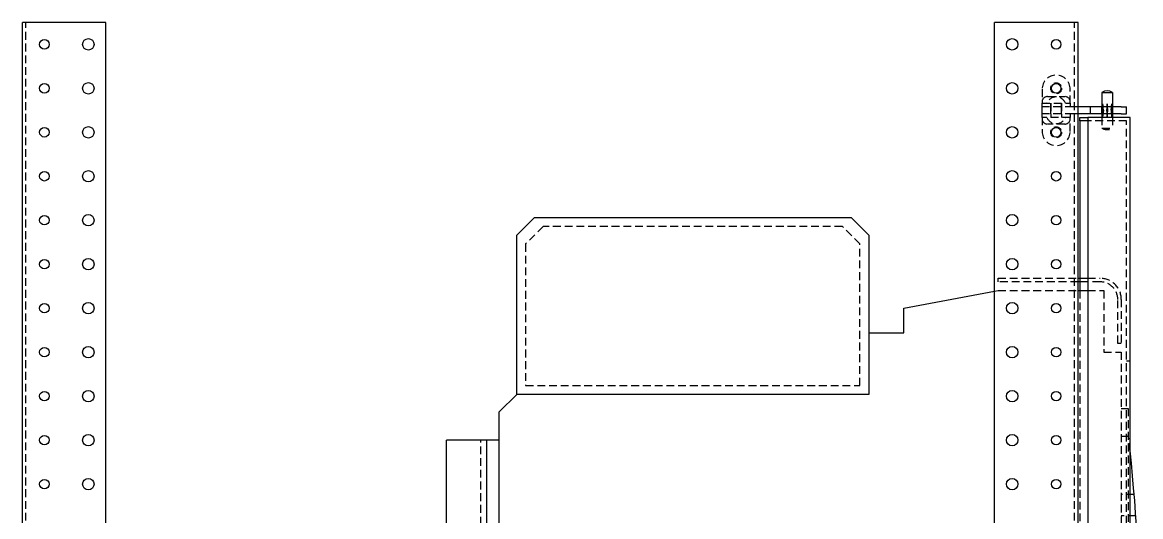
# Model space of a CAD drawing. Header units: millimetres. Extents: x -116965 to 323937, y 291661 to 566926.
# Drawn here: x -23870.7 to -23416.8, y 315096.7 to 315297.4 of the extents above; entities that cross this region are included whole.
import ezdxf

# ---------------------------------------------------------------- set-up
doc = ezdxf.new("R2010")
doc.units = ezdxf.units.MM
doc.linetypes.add('HIDDEN2', pattern=[4.7625, 3.175, -1.5875])
doc.layers.add('ALPHA', color=255, linetype='Continuous')
doc.layers.add('Pointille_Court', color=40, linetype='HIDDEN2', lineweight=25)

msp = doc.modelspace()

# ---------------------------------------------------------------- linework, layer by layer
at = {"layer": 'ALPHA'}
for p, q in [((-23870.739208, 314475.964459), (-23870.739208, 315297.393031)), ((-23836.810636, 315297.393031), (-23870.739208, 315297.393031)), ((-23836.810636, 314475.964459), (-23836.810636, 315297.393031)), ((-23476.096351, 314475.964459), (-23476.096351, 315297.393031)), ((-23442.167779, 315297.393031), (-23476.096351, 315297.393031)), ((-23442.167779, 314475.964459), (-23442.167779, 315297.393031)), ((-23432.524922, 315268.964459), (-23432.524922, 315263.107316)), ((-23432.524922, 315268.964459), (-23428.239208, 315268.964459)), ((-23428.239208, 315268.964459), (-23428.239208, 315263.107316)), ((-23437.167779, 315263.107316), (-23442.167779, 315263.107316)), ((-23437.167779, 315260.250173), (-23437.167779, 315263.107316)), ((-23424.667779, 315263.107316), (-23437.167779, 315263.107316)), ((-23424.667779, 315263.107316), (-23422.524922, 315263.107316)), ((-23422.524922, 315260.250173), (-23422.524922, 315263.107316)), ((-23437.167779, 315260.250173), (-23442.167779, 315260.250173)), ((-23441.453493, 315257.393031), (-23441.453493, 315258.821602)), ((-23441.453493, 315258.821602), (-23438.239208, 315258.821602)), ((-23421.096351, 315258.821602), (-23438.239208, 315258.821602)), ((-23438.239208, 315258.821602), (-23438.239208, 314835.250173)), ((-23424.667779, 315260.250173), (-23437.167779, 315260.250173)), ((-23432.524922, 315260.250173), (-23432.524922, 315258.821602)), ((-23428.239208, 315260.250173), (-23428.239208, 315258.821602)), ((-23424.667779, 315260.250173), (-23422.524922, 315260.250173)), ((-23421.096351, 314835.250173), (-23421.096351, 315258.821602)), ((-23441.453493, 315257.393031), (-23441.453493, 315193.46446)), ((-23438.239208, 315257.393031), (-23441.453493, 315257.393031)), ((-23670.024927, 315210.964457), (-23662.88207, 315218.107314)), ((-23662.88207, 315218.107314), (-23534.310641, 315218.107316)), ((-23534.310641, 315218.107316), (-23527.167784, 315210.964459)), ((-23670.024926, 315146.3216), (-23670.024927, 315210.964457)), ((-23527.167784, 315210.964459), (-23527.167783, 315146.321602)), ((-23442.167779, 315193.46446), (-23438.239208, 315193.46446)), ((-23438.239208, 315192.035889), (-23442.167779, 315192.035889)), ((-23441.453493, 315192.035889), (-23441.453493, 315188.46446)), ((-23512.882069, 315181.321602), (-23476.096351, 315188.197438)), ((-23442.167779, 315188.46446), (-23438.239208, 315188.46446)), ((-23512.882069, 315171.321602), (-23512.882069, 315181.321602)), ((-23527.167783, 315171.321602), (-23512.882069, 315171.321602)), ((-23677.167783, 315139.178742), (-23670.024926, 315146.3216)), ((-23527.167783, 315146.321602), (-23670.024926, 315146.3216)), ((-23677.167783, 315127.750171), (-23677.167783, 315139.178742)), ((-23698.596353, 315020.428745), (-23698.596354, 315127.750171)), ((-23682.167783, 315127.750171), (-23698.596354, 315127.750171)), ((-23682.167781, 315020.428745), (-23682.167783, 315127.750171)), ((-23677.167783, 315127.750171), (-23682.167783, 315127.750171)), ((-23677.167781, 315020.428745), (-23677.167783, 315127.750171))]:
    msp.add_line(p, q, dxfattribs=at)
for centre, radius in [((-23861.810636, 315288.464459), 1.928571), ((-23843.953493, 315288.464459), 2.321429), ((-23468.953493, 315288.464459), 2.321429), ((-23451.096351, 315288.464459), 1.928571), ((-23861.810636, 315270.607316), 1.928571), ((-23843.953493, 315270.607316), 2.321429), ((-23468.953493, 315270.607316), 2.321429), ((-23451.096351, 315270.607316), 1.928571), ((-23861.810636, 315252.750173), 1.928571), ((-23843.953493, 315252.750173), 2.321429), ((-23468.953493, 315252.750173), 2.321429), ((-23451.096351, 315252.750173), 1.928571), ((-23861.810636, 315234.893031), 1.928571), ((-23843.953493, 315234.893031), 2.321429), ((-23468.953493, 315234.893031), 2.321429), ((-23451.096351, 315234.893031), 1.928571), ((-23861.810636, 315217.035888), 1.928571), ((-23843.953493, 315217.035888), 2.321429), ((-23468.953493, 315217.035888), 2.321429), ((-23451.096351, 315217.035888), 1.928571), ((-23861.810636, 315199.178745), 1.928571), ((-23843.953493, 315199.178745), 2.321429), ((-23468.953493, 315199.178745), 2.321429), ((-23451.096351, 315199.178745), 1.928571), ((-23861.810636, 315181.321602), 1.928571), ((-23843.953493, 315181.321602), 2.321429), ((-23468.953493, 315181.321602), 2.321429), ((-23451.096351, 315181.321602), 1.928571), ((-23861.810636, 315163.464459), 1.928571), ((-23843.953493, 315163.464459), 2.321429), ((-23468.953493, 315163.464459), 2.321429), ((-23451.096351, 315163.464459), 1.928571), ((-23861.810636, 315145.607316), 1.928571), ((-23843.953493, 315145.607316), 2.321429), ((-23468.953493, 315145.607316), 2.321429), ((-23451.096351, 315145.607316), 1.928571), ((-23861.810636, 315127.750173), 1.928571), ((-23843.953493, 315127.750173), 2.321429), ((-23468.953493, 315127.750173), 2.321429), ((-23451.096351, 315127.750173), 1.928571), ((-23861.810636, 315109.893031), 1.928571), ((-23843.953493, 315109.893031), 2.321429), ((-23468.953493, 315109.893031), 2.321429), ((-23451.096351, 315109.893031), 1.928571)]:
    msp.add_circle(centre, radius, dxfattribs=at)
for centre, radius, start, end in [((-23430.382065, 315265.232316), 4.303571, 60.13716564, 119.86283436), ((-24184.935639, 315042.39302), 768.125, 353.944705031, 6.055294969)]:
    msp.add_arc(centre, radius, start, end, dxfattribs=at)
for centre, major_axis, ratio, start_param, end_param in [((-23430.382065, 315248.690288), (0.178496, -27.382401), 0.0779847629, 4.1053954977, 4.1573938823), ((-23430.382065, 315248.690288), (-1.940249, 27.382328), 0.0332164699, 0.9619575598, 1.0139559445), ((-23430.382065, 315248.690288), (1.940249, 27.382328), 0.0332164699, 5.2692293627, 5.3212277474), ((-23430.382065, 315248.690288), (-0.178496, -27.382401), 0.0779847629, 2.1257914248, 2.1777898095), ((-23430.382065, 315274.667201), (0.178496, 27.382401), 0.0779847629, 2.1257914248, 2.1777898095), ((-23430.382065, 315274.667201), (-1.940249, -27.382328), 0.0332164699, 5.2692293627, 5.3212277474), ((-23430.382065, 315274.667201), (1.940249, -27.382328), 0.0332164699, 0.9619575598, 1.0139559445), ((-23430.382065, 315274.667201), (-0.178496, 27.382401), 0.0779847629, 4.1053954977, 4.1573938823)]:
    msp.add_ellipse(centre, major_axis=major_axis, ratio=ratio, start_param=start_param, end_param=end_param, dxfattribs=at)
at = {"layer": 'Pointille_Court'}
for p, q in [((-23869.310636, 314475.964459), (-23869.310636, 315297.393031)), ((-23443.596351, 314475.964459), (-23443.596351, 315297.393031)), ((-23456.810636, 315270.250173), (-23456.810636, 315264.535888)), ((-23454.667779, 315267.250173), (-23447.524922, 315267.250173)), ((-23445.382065, 315264.535888), (-23445.382065, 315270.250173)), ((-23456.810636, 315264.535888), (-23445.382065, 315264.535888)), ((-23456.810636, 315263.107316), (-23456.810636, 315264.535888)), ((-23456.810636, 315260.250173), (-23456.810636, 315263.107316)), ((-23444.310636, 315263.107316), (-23456.810636, 315263.107316)), ((-23453.310636, 315263.107316), (-23453.310636, 315264.535888)), ((-23453.310636, 315260.250173), (-23453.310636, 315263.107316)), ((-23453.239208, 315264.535888), (-23453.239208, 315258.821602)), ((-23448.953493, 315264.535888), (-23448.953493, 315258.821602)), ((-23448.882065, 315263.107316), (-23448.882065, 315264.535888)), ((-23448.882065, 315260.250173), (-23448.882065, 315263.107316)), ((-23445.382065, 315264.535888), (-23445.382065, 315263.107316)), ((-23442.167779, 315263.107316), (-23444.310636, 315263.107316)), ((-23432.524922, 315263.107316), (-23432.524922, 315260.250173)), ((-23432.524922, 315260.250173), (-23432.524922, 315263.107316)), ((-23431.926423, 315261.678745), (-23432.237834, 315264.297792)), ((-23430.382065, 315261.678745), (-23430.382065, 315264.297792)), ((-23428.837707, 315261.678745), (-23428.526296, 315264.297792)), ((-23428.239208, 315263.107316), (-23428.239208, 315260.250173)), ((-23428.239208, 315260.250173), (-23428.239208, 315263.107316)), ((-23444.310636, 315260.250173), (-23456.810636, 315260.250173)), ((-23456.810636, 315258.821602), (-23456.810636, 315260.250173)), ((-23456.810636, 315258.821602), (-23456.810636, 315253.107316)), ((-23445.382065, 315258.821602), (-23456.810636, 315258.821602)), ((-23453.310636, 315260.250173), (-23453.310636, 315258.821602)), ((-23448.882065, 315260.250173), (-23448.882065, 315258.821602)), ((-23445.382065, 315260.250173), (-23445.382065, 315258.821602)), ((-23445.382065, 315253.107316), (-23445.382065, 315258.821602)), ((-23442.167779, 315260.250173), (-23444.310636, 315260.250173)), ((-23432.596351, 315258.821602), (-23432.596351, 315257.393031)), ((-23432.524922, 315258.821602), (-23432.524922, 315254.393031)), ((-23431.926423, 315261.678745), (-23432.347874, 315261.726197)), ((-23432.347874, 315261.631293), (-23431.926423, 315261.678745)), ((-23432.346192, 315261.678745), (-23432.106106, 315261.678745)), ((-23431.926423, 315261.678745), (-23432.344496, 315261.726327)), ((-23431.926423, 315261.678745), (-23432.344496, 315261.631163)), ((-23431.926423, 315261.678745), (-23432.237834, 315259.059697)), ((-23432.108616, 315261.726327), (-23431.926423, 315261.678745)), ((-23432.108616, 315261.631163), (-23431.926423, 315261.678745)), ((-23431.926423, 315261.678745), (-23432.106106, 315261.678745)), ((-23432.103599, 315261.726197), (-23431.926423, 315261.678745)), ((-23431.926423, 315261.678745), (-23432.103599, 315261.631293)), ((-23430.626339, 315261.726197), (-23430.382065, 315261.678745)), ((-23430.382065, 315261.678745), (-23430.626339, 315261.631293)), ((-23430.382065, 315261.678745), (-23430.62215, 315261.678745)), ((-23430.617945, 315261.726327), (-23430.382065, 315261.678745)), ((-23430.617945, 315261.631163), (-23430.382065, 315261.678745)), ((-23430.382065, 315261.678745), (-23430.146185, 315261.726327)), ((-23430.382065, 315261.678745), (-23430.13779, 315261.726197)), ((-23430.382065, 315261.678745), (-23430.382065, 315259.059697)), ((-23430.141979, 315261.678745), (-23430.382065, 315261.678745)), ((-23430.13779, 315261.631293), (-23430.382065, 315261.678745)), ((-23430.382065, 315261.678745), (-23430.146185, 315261.631163)), ((-23428.837707, 315261.678745), (-23428.655513, 315261.726327)), ((-23428.419634, 315261.726327), (-23428.837707, 315261.678745)), ((-23428.416256, 315261.726197), (-23428.837707, 315261.678745)), ((-23428.837707, 315261.678745), (-23428.66053, 315261.726197)), ((-23428.837707, 315261.678745), (-23428.526296, 315259.059697)), ((-23428.658023, 315261.678745), (-23428.837707, 315261.678745)), ((-23428.419634, 315261.631163), (-23428.837707, 315261.678745)), ((-23428.837707, 315261.678745), (-23428.416256, 315261.631293)), ((-23428.66053, 315261.631293), (-23428.837707, 315261.678745)), ((-23428.837707, 315261.678745), (-23428.655513, 315261.631163)), ((-23428.658023, 315261.678745), (-23428.417938, 315261.678745)), ((-23428.239208, 315258.821602), (-23428.239208, 315254.393031)), ((-23428.167779, 315258.821602), (-23428.167779, 315257.393031)), ((-23447.524922, 315256.107316), (-23454.667779, 315256.107316)), ((-23422.524922, 315257.393031), (-23438.239208, 315257.393031)), ((-23432.524922, 315254.393031), (-23428.239208, 315254.393031)), ((-23422.524922, 314836.678745), (-23422.524922, 315257.393031)), ((-23659.310641, 315214.535885), (-23666.453498, 315207.393028)), ((-23537.88207, 315214.535887), (-23659.310641, 315214.535885)), ((-23530.739212, 315207.39303), (-23537.88207, 315214.535887)), ((-23666.453498, 315207.393028), (-23666.453497, 315149.893028)), ((-23530.739212, 315149.89303), (-23530.739212, 315207.39303)), ((-23474.667784, 315193.46446), (-23442.167779, 315193.46446)), ((-23474.667784, 315192.035888), (-23474.667784, 315193.46446)), ((-23442.167779, 315192.035889), (-23474.667784, 315192.035888)), ((-23441.453493, 315193.46446), (-23441.453493, 315192.035889)), ((-23438.239208, 315193.46446), (-23433.239212, 315193.46446)), ((-23433.239212, 315192.035889), (-23438.239208, 315192.035889)), ((-23476.096351, 315188.197438), (-23474.667784, 315188.46446)), ((-23474.667784, 315188.46446), (-23442.167779, 315188.46446)), ((-23441.453493, 315188.46446), (-23441.453493, 314904.535889)), ((-23438.239208, 315188.46446), (-23431.810641, 315188.46446)), ((-23431.810641, 315188.46446), (-23431.81064, 315163.46446)), ((-23426.096355, 315167.035889), (-23426.096355, 315184.893032)), ((-23424.667784, 315184.893032), (-23424.667783, 315167.035889)), ((-23431.81064, 315163.46446), (-23424.667783, 315163.46446)), ((-23424.667783, 315167.035889), (-23426.096355, 315167.035889)), ((-23424.667783, 315163.46446), (-23424.667779, 314904.535889)), ((-23422.524922, 315159.893031), (-23421.096351, 315159.893031)), ((-23666.453497, 315149.893028), (-23530.739212, 315149.89303)), ((-23424.667783, 315140.607317), (-23421.81064, 315140.607318)), ((-23421.81064, 315140.607318), (-23421.810637, 314954.893032)), ((-23684.667781, 315036.321599), (-23684.667783, 315127.750171)), ((-23421.729078, 315129.178746), (-23424.667783, 315129.178746)), ((-23419.416228, 315105.607318), (-23424.667782, 315105.607317)), ((-23418.756696, 315097.035889), (-23424.667782, 315097.035889))]:
    msp.add_line(p, q, dxfattribs=at)
for centre in [(-23451.096351, 315270.607316), (-23451.096351, 315252.750173)]:
    msp.add_circle(centre, 2.214286, dxfattribs=at)
for centre, radius, start, end in [((-23451.096351, 315270.250173), 5.714286, 0, 180), ((-23454.667779, 315265.107316), 2.142857, 90, 180), ((-23451.096351, 315263.087227), 4.020089, 21.12202138, 158.87797862), ((-23447.524922, 315265.107316), 2.142857, 0, 90), ((-23454.667779, 315258.250173), 2.142857, 180, 270), ((-23451.096351, 315260.270263), 4.020089, 201.12202138, 338.87797862), ((-23447.524922, 315258.250173), 2.142857, 270, 0), ((-23430.382065, 315258.125173), 4.303571, 240.13716564, 299.86283436), ((-23451.096351, 315253.107316), 5.714286, 180, 0), ((-23433.239212, 315184.893032), 8.571429, 0.00000085, 90.00000085), ((-23433.239212, 315184.893032), 7.142857, 0.00000085, 90.00000085), ((-24184.935639, 315042.39302), 768.125, 6.055294969, 6.5409767)]:
    msp.add_arc(centre, radius, start, end, dxfattribs=at)
for centre, major_axis, ratio, start_param, end_param in [((-23430.382065, 315248.690288), (0.178496, -27.382401), 0.0779847629, 4.1573938823, 4.2156962226), ((-23430.382065, 315248.690288), (-1.940249, 27.382328), 0.0332164699, 1.0139559445, 1.0722582847), ((-23430.382065, 315248.690288), (1.764181, 27.382292), 0.0444209743, 0.9671731361, 1.077473861), ((-23430.382065, 315248.690288), (-1.764181, 27.382292), 0.0444209743, 5.2057114462, 5.3160121711), ((-23430.382065, 315248.690288), (1.940249, 27.382328), 0.0332164699, 5.2109270225, 5.2692293627), ((-23430.382065, 315248.690288), (-0.178496, -27.382401), 0.0779847629, 2.0674890846, 2.1257914248), ((-23430.382065, 315261.433908), (-2.142787, 0.255972), 0.0676868882, 5.8779727804, 5.8819151496), ((-23430.382065, 315274.667201), (0.178496, 27.382401), 0.0779847629, 2.0635467155, 2.0655141579), ((-23430.382065, 315248.690288), (0.178496, -27.382401), 0.0779847629, 4.2176711493, 4.2196385917), ((-23430.382065, 315261.923582), (2.142787, 0.255972), 0.0676868882, 3.5428628112, 3.5468051803), ((-23430.382065, 315274.667201), (0.178496, 27.382401), 0.0779847629, 2.0674890846, 2.1257914248), ((-23430.382065, 315274.667201), (-1.940249, -27.382328), 0.0332164699, 5.2109270225, 5.2692293627), ((-23430.382065, 315261.433908), (-2.142787, 0.255972), 0.0676868882, 5.6534289616, 5.6573713307), ((-23430.382065, 315261.923582), (2.142787, 0.255972), 0.0676868882, 3.7674066301, 3.7713489992), ((-23430.382065, 315274.667201), (-1.940249, -27.382328), 0.0332164699, 5.2069846534, 5.2089520958), ((-23430.382065, 315248.690288), (-1.940249, 27.382328), 0.0332164699, 1.0742332114, 1.0762006538), ((-23430.382065, 315261.433908), (-2.142857, 0), 0.1372965938, 4.8226897053, 4.8266320744), ((-23430.382065, 315274.667201), (1.764181, -27.382292), 0.0444209743, 5.2017690771, 5.2037365195), ((-23430.382065, 315248.690288), (1.764181, 27.382292), 0.0444209743, 1.0794487877, 1.0814162301), ((-23430.382065, 315261.923582), (2.142857, 0), 0.1372965938, 4.5981458864, 4.6020882555), ((-23430.382065, 315274.667201), (1.764181, -27.382292), 0.0444209743, 5.2057114462, 5.3160121711), ((-23430.382065, 315274.667201), (-1.764181, -27.382292), 0.0444209743, 0.9671731361, 1.077473861), ((-23430.382065, 315261.433908), (-2.142857, 0), 0.1372965938, 4.5981458864, 4.6020882555), ((-23430.382065, 315261.923582), (2.142857, 0), 0.1372965938, 4.8226897053, 4.8266320744), ((-23430.382065, 315274.667201), (-1.764181, -27.382292), 0.0444209743, 1.0794487877, 1.0814162301), ((-23430.382065, 315248.690288), (-1.764181, 27.382292), 0.0444209743, 5.2017690771, 5.2037365195), ((-23430.382065, 315261.433908), (-2.142787, -0.255972), 0.0676868882, 3.7674066301, 3.7713489992), ((-23430.382065, 315274.667201), (1.940249, -27.382328), 0.0332164699, 1.0742332114, 1.0762006538), ((-23430.382065, 315248.690288), (1.940249, 27.382328), 0.0332164699, 5.2069846534, 5.2089520958), ((-23430.382065, 315261.923582), (2.142787, -0.255972), 0.0676868882, 5.6534289616, 5.6573713307), ((-23430.382065, 315274.667201), (1.940249, -27.382328), 0.0332164699, 1.0139559445, 1.0722582847), ((-23430.382065, 315274.667201), (-0.178496, 27.382401), 0.0779847629, 4.1573938823, 4.2156962226), ((-23430.382065, 315261.433908), (-2.142787, -0.255972), 0.0676868882, 3.5428628112, 3.5468051803), ((-23430.382065, 315261.923582), (2.142787, -0.255972), 0.0676868882, 5.8779727804, 5.8819151496), ((-23430.382065, 315274.667201), (-0.178496, 27.382401), 0.0779847629, 4.2176711493, 4.2196385917), ((-23430.382065, 315248.690288), (-0.178496, -27.382401), 0.0779847629, 2.0635467155, 2.0655141579)]:
    msp.add_ellipse(centre, major_axis=major_axis, ratio=ratio, start_param=start_param, end_param=end_param, dxfattribs=at)

doc.saveas('drawing.dxf')
